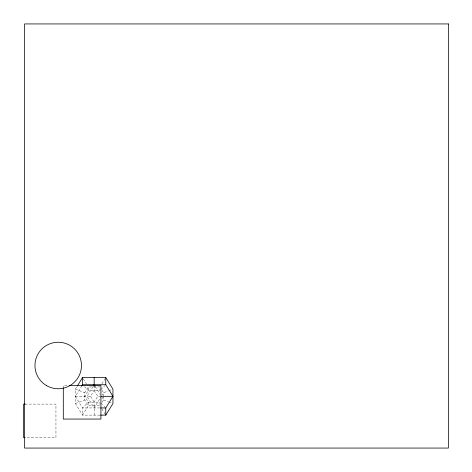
<?xml version="1.0" encoding="UTF-8"?>
<svg xmlns="http://www.w3.org/2000/svg" width="472" height="472" viewBox="0 0 472 472"><rect width="100%" height="100%" fill="white"/><g stroke="black" fill="none" stroke-linecap="round" stroke-linejoin="round"><path stroke-width="0.35" stroke-dasharray="2.36 1.77" d="M99.964 415.124L82.541 415.124L75.367 403.513L75.367 389.158L76.877 386.71M84.476 386.656L88.347 390.527L99.964 390.527L99.964 386.94L88.347 386.94L88.347 390.527L84.759 396.332L88.347 402.138L88.347 405.725L82.541 415.124L82.541 407.944L75.367 396.332L82.163 385.335M99.964 407.944L82.541 407.944L88.347 402.138L99.964 402.138L99.964 405.725L88.347 405.725L84.759 399.92L84.759 392.745L88.347 386.94M93.019 386.556L86.978 396.332L94.158 407.944L100.955 396.946M75.367 396.332L90.565 396.332L94.158 390.527L94.158 386.173M101.899 383.807L104.996 378.798M94.158 415.124L94.158 402.138L97.745 396.332L100.648 396.332M102.117 398.657L103.191 396.917M102.117 402.244L103.551 399.92L103.551 397.052M100.931 389.559L104.802 385.689M75.367 403.513L84.759 399.92M103.551 396.332L103.551 392.745L108.247 390.952M108.92 390.692L112.271 389.412M66.924 385.482L63.301 385.482L63.301 386.94M25.069 404.109L55.95 404.109L55.95 437.668L25.069 437.668M75.367 389.158L84.759 392.745M103.551 399.92L108.247 401.713M108.92 401.973L112.271 403.253M100.931 403.106L104.802 406.976M102.117 390.421L103.551 392.745M102.117 394.014L102.831 395.17M95.291 386.556L100.2 394.498M94.158 390.527L97.745 396.332M83.32 378.798L86.411 383.807M101.899 408.858L104.996 413.873M90.565 396.332L94.158 402.138"/><path stroke-width="0.71" d="M77.255 386.102L82.541 377.547L105.769 377.547L112.944 389.158L112.944 403.513L105.769 415.124L100.689 415.124M81.786 385.943L82.541 384.721L82.541 377.547M93.397 385.943L94.158 384.721L94.158 377.547M105.769 415.124L105.769 407.944L112.944 396.332L105.769 384.721L105.769 377.547M82.541 384.721L105.769 384.721M69.089 385.482L100.919 385.482L100.919 419.053L63.301 419.053L63.301 387.671M101.332 396.332L112.944 396.332M25.069 404.109L23.6 404.109L23.6 437.668L25.069 437.668M100.689 407.944L105.769 407.944M94.158 384.721L94.913 385.943M448.4 23.936L24.585 23.936L24.585 448.064L448.4 448.064L448.4 23.936M46.586 385.636A23.252 23.252 0 0 0 81.467 365.499A23.252 23.252 0 0 0 46.586 345.362A23.252 23.252 0 0 0 46.586 385.636"/></g></svg>
